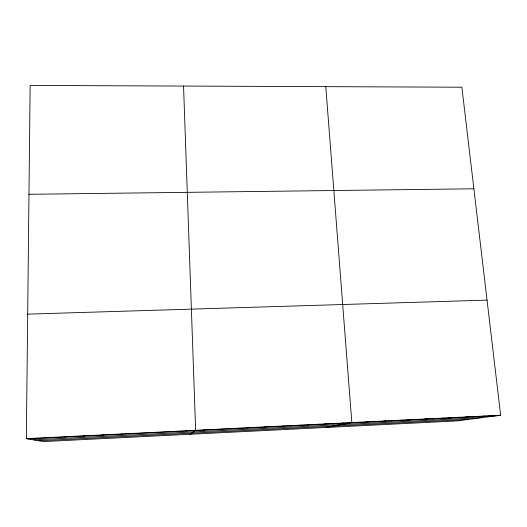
<?xml version="1.0" encoding="UTF-8"?>
<svg xmlns="http://www.w3.org/2000/svg" width="527" height="527" viewBox="0 0 527 527"><rect width="100%" height="100%" fill="white"/><g stroke="black" fill="none" stroke-linecap="round" stroke-linejoin="round"><path stroke-width="0.79" d="M26.35 438.655L30.138 85.433L461.876 87.212L500.65 415.243L456.118 420.974L43.761 441.567L26.35 438.655L500.65 415.243M186.103 431.073L186.459 430.757M190.003 434.268L195.636 430.302L183.554 86.066M203.962 430.19L204.516 429.861M212.724 429.755L213.376 429.426M221.465 429.327L222.21 428.991M230.18 428.892L231.017 428.556M238.869 428.464L239.798 428.122M247.538 428.036L248.56 427.687M256.181 427.608L257.295 427.259M264.804 427.18L266.01 426.83M273.401 426.758L274.699 426.396M281.971 426.336L283.361 425.968M290.522 425.915L292.004 425.546M299.053 425.493L300.621 425.118M307.557 425.072L309.217 424.696M316.042 424.65L317.788 424.275M324.5 424.235L326.338 423.846M332.939 423.813L334.862 423.431M341.351 423.398L343.367 423.01M325.864 427.483L351.845 422.588L325.785 86.652M358.11 422.575L360.303 422.173M366.456 422.16L368.735 421.758M374.783 421.752L377.148 421.343M383.089 421.337L385.533 420.928M391.37 420.928L393.9 420.513M399.624 420.52L402.239 420.105M407.865 420.118L410.566 419.69M416.08 419.709L418.86 419.281M424.275 419.301L427.14 418.873M432.443 418.899L435.394 418.464M440.598 418.497L443.629 418.063M448.727 418.095L451.837 417.654M456.837 417.694L460.025 417.252M464.919 417.298L468.193 416.85M472.989 416.897L476.342 416.449M481.032 416.501L484.465 416.047M489.056 416.106L492.567 415.645M33.537 439.861L482.376 417.595M38.952 440.763L468.503 419.38M27.766 438.892L497.06 415.711M27.687 314.132L487.04 300.113M28.972 194.298L473.885 188.798M35.988 438.181L37.298 438.424M45.599 437.706L46.798 437.957M55.177 437.232L56.27 437.482M64.735 436.764L65.717 437.021M74.261 436.29L75.137 436.554M83.76 435.822L84.531 436.092M93.233 435.355L93.898 435.625M102.673 434.887L103.233 435.164M112.093 434.426L112.547 434.703M121.48 433.958L121.836 434.248"/></g></svg>
